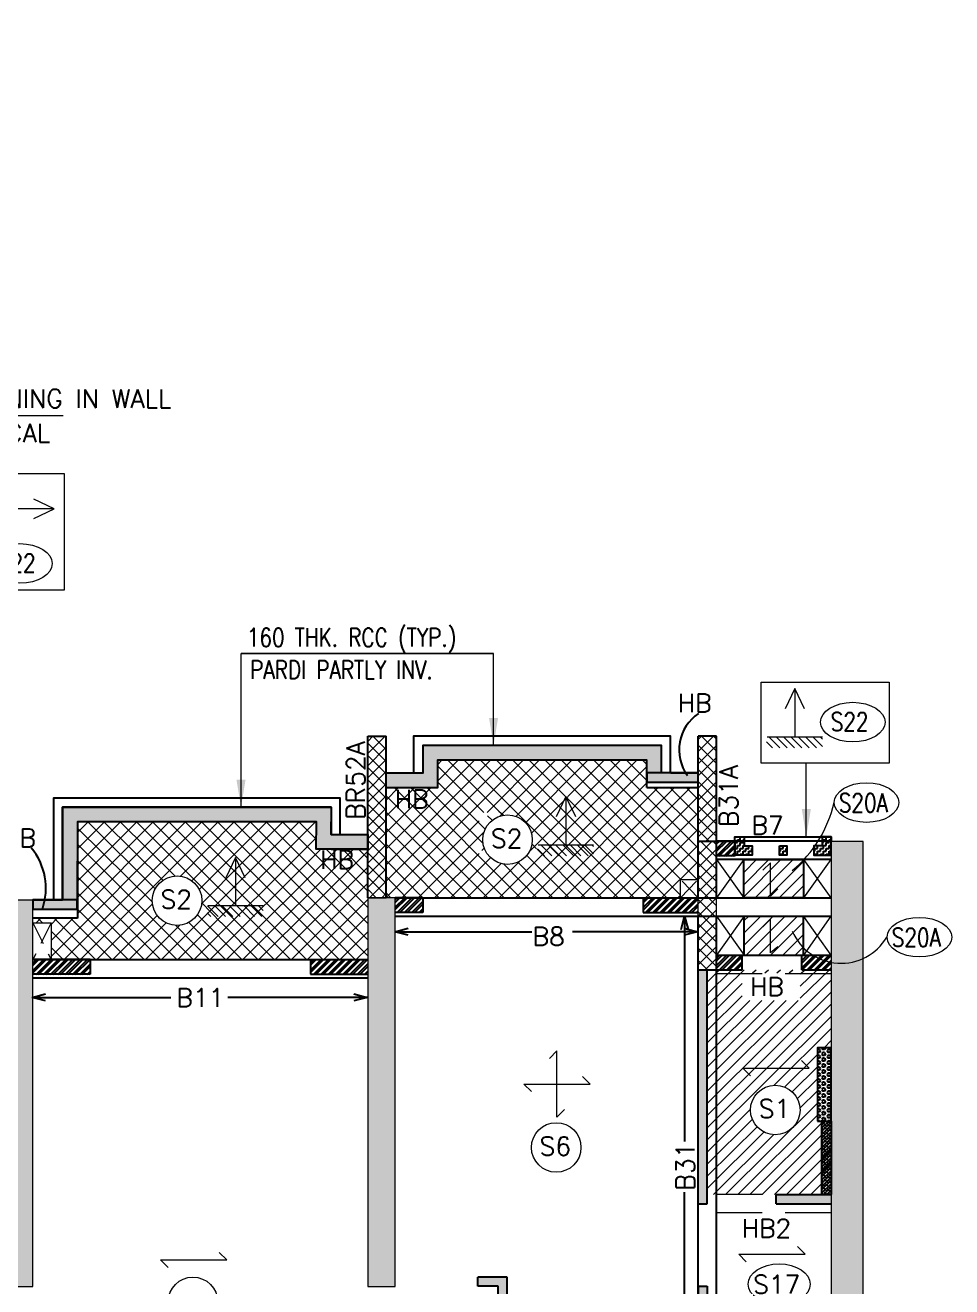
# Model space of a CAD drawing. Header units: millimetres. Extents: x 1181448 to 1317632, y -5734806 to -5633961.
# Drawn here: x 1218579 to 1228676, y -5648906 to -5635159 of the extents above; entities that cross this region are included whole.
import ezdxf

# ---------------------------------------------------------------- set-up
doc = ezdxf.new("R2010")
doc.units = ezdxf.units.MM
doc.header["$LTSCALE"] = 1000
doc.header["$MEASUREMENT"] = 0
for name, pattern in [('1', [0]), ('AUDIT_D_120904163729-0', [0]), ('HIDDEN', [0.375, 0.25, -0.125]), ('T 10_TYPICAL ELEVATION$0$AUDIT_D_120904163729-0', [0])]:
    doc.linetypes.add(name, pattern=pattern)
doc.layers.get('0').update_dxf_attribs({"linetype": 'AUDIT_D_120904163729-0'})
for name, color, linetype in [('100 MM THK. NON-STRUCTURAL WALL', 134, 'Continuous'), ('100 MM THK. NON-STRUCTURAL WALL FOR LEDGE WALL BELOW WASHBASIN COUNTER', 47, 'Continuous'), ('150 MM THK. BLOCK WORK.', 223, 'Continuous'), ('A_dim', 1, 'Continuous'), ('S-BEAM', 20, 'Continuous'), ('S-BEAM NO', 7, 'Continuous'), ('SCPL-BEAMS NO.', 7, 'Continuous'), ('T 10_TYPICAL ELEVATION$0$A-WALL-FEATURES', 6, 'T 10_TYPICAL ELEVATION$0$AUDIT_D_120904163729-0')]:
    doc.layers.add(name, color=color, linetype=linetype)
for name, color, linetype, lineweight in [('160 THK. STRUCT WALL', 7, 'Continuous', 15), ('200 THK. NON-STRUCT WALL -1', 6, 'Continuous', 15), ('S-C-SHADE', 40, 'Continuous', 9), ('S-CUTOUT', 8, 'Continuous', 15), ('S-HATCH', 8, 'Continuous', 9), ('SCPL BEAM', 20, 'Continuous', 13), ('SCPL_DIM', 9, 'Continuous', 5), ('SCPL_SLAB MARK', 72, 'Continuous', 20)]:
    doc.layers.add(name, color=color, linetype=linetype, lineweight=lineweight)
for name, color, linetype, true_color in [('160MM THK.NON-STRUCTURAL WALLS', 7, 'Continuous', 0xea7b62), ('WALL - 0.16 thk STRUCTURAL', 7, '1', 0x24ffc8), ('WALL - 0.20 thk STRUCTURAL', 7, 'Continuous', 0xa60727)]:
    doc.layers.add(name, color=color, linetype=linetype, true_color=true_color)
doc.styles.add('ROMANS', font='romans.shx', dxfattribs={"width": 0.85})
doc.styles.add('SCPL', font='romans.shx')
doc.dimstyles.new('SCPL', dxfattribs={"dimscale": 0, "dimtxt": 300, "dimasz": 300, "dimexe": 100, "dimexo": 200, "dimgap": 150, "dimtad": 0, "dimdec": 0, "dimzin": 1, "dimdsep": 46, "dimtxsty": 'SCPL', "dimcen": 150, "dimclrd": 1, "dimclre": 2, "dimclrt": 5, "dimadec": 3, "dimazin": 0, "dimtfac": 1, "dimtdec": 0, "dimtofl": 0, "dimtmove": 2, "dimatfit": 3, "dimfxl": 0, "dimtolj": 1, "dimtzin": 0, "dimlwd": 15, "dimlwe": 13, "dimarcsym": 0})
doc.dimstyles.new('SCPL-DIM-150', dxfattribs={"dimscale": 100, "dimtxt": 2.25, "dimasz": 1.45, "dimexe": 1, "dimexo": 1, "dimgap": 1, "dimtad": 1, "dimdec": 0, "dimzin": 0, "dimdsep": 46, "dimtxsty": 'ROMANS', "dimblk": 'OPEN30', "dimcen": 0.09, "dimclrd": 256, "dimclre": 256, "dimclrt": 7, "dimadec": 0, "dimazin": 0, "dimtfac": 1, "dimtdec": 0, "dimtofl": 0, "dimtmove": 0, "dimatfit": 3, "dimldrblk": 'OPEN30', "dimfxl": 1, "dimtolj": 1, "dimtzin": 0, "dimarcsym": 0})
pattern_1 = [(45, (-1211317.99, 5714470.17), (-39.77475644, 39.77475644), []), (45, (-1211291.473, 5714470.17), (-39.77475644, 39.77475644), [])]
pattern_2 = [(45, (206682313.31, 159334334.52), (-66.291260736, 66.291260736), [])]
pattern_3 = [(45, (206682313.49, 159334335.38), (-88.38834765, 88.38834765), []), (135, (206682313.49, 159334335.38), (-88.38834765, -88.38834765), [])]

# ---------------------------------------------------------------- blocks, each defined once
blk = doc.blocks.new('A$C5F94338C')
at = {"layer": 'WALL - 0.16 thk STRUCTURAL', "true_color": 0x1f57ff}
h = blk.add_hatch(color=160, dxfattribs=at)
h.dxf.hatch_style = 1
h.paths.add_polyline_path([(33830, 17069), (33580, 17069), (33580, 12859), (33830, 12859)])
at = {"layer": 'WALL - 0.16 thk STRUCTURAL'}
h = blk.add_hatch(color=256, dxfattribs=at)
h.dxf.hatch_style = 1
h.paths.add_polyline_path([(37780, 17095), (37480, 17095), (37480, 12860), (37780, 12860)])
at = {"layer": 'WALL - 0.20 thk STRUCTURAL'}
h = blk.add_hatch(color=256, dxfattribs=at)
h.dxf.hatch_style = 1
h.paths.add_polyline_path([(42880, 17710), (42530, 17710), (42530, 8210), (42880, 8210)])
at = {"layer": '160 THK. STRUCT WALL'}
for points in [[(42880, 17710), (42530, 17710), (42530, 8210), (42880, 8210)], [(33830, 17069), (33580, 17069), (33580, 12859), (33830, 12859)], [(37780, 17095), (37480, 17095), (37480, 12860), (37780, 12860)]]:
    blk.add_lwpolyline(points, close=True, dxfattribs=at)
blk = doc.blocks.new('A$C42226032')
at = {"layer": 'SCPL_SLAB MARK'}
h = blk.add_hatch(dxfattribs=at)
h.set_pattern_fill('ANSI31', color=256, scale=0.2, angle=90)
h.set_pattern_definition([(135, (-48.789575, -510.390865), (-0.0176776695, -0.0176776695), [])])
h.paths.add_polyline_path([(-0.1372, -0.2348), (-0.1372, -0.2863), (0.1337, -0.2863), (0.1337, -0.2348)])
for p, q in [((0, 0), (0, -0.2348)), ((0, 0), (-0.0473, -0.0981)), ((0.0473, -0.0981), (0, 0)), ((0.1337, -0.2348), (-0.1337, -0.2348))]:
    blk.add_line(p, q, dxfattribs=at)
blk = doc.blocks.new('HS')
at = {"linetype": 'Continuous'}
for p, q in [((-9.28, 0), (9.28, 0)), ((-9.28, 0), (-7.16, -2.12)), ((9.28, 0), (7.16, 2.12))]:
    blk.add_line(p, q, dxfattribs=at)
blk = doc.blocks.new('One WAy')
at = {"xscale": -38.94666666665216, "yscale": 38.94666666665216, "zscale": 38.94666666665216, "rotation": 270}
blk.add_blockref('HS', (0, 0), dxfattribs=at)
blk = doc.blocks.new('_Open30')
at = {"color": 0, "linetype": 'ByBlock', "lineweight": -2}
for p, q in [((-1, 0.268), (0, 0)), ((0, 0), (-1, -0.268)), ((0, 0), (-1, 0))]:
    blk.add_line(p, q, dxfattribs=at)
blk = doc.blocks.new('A$C9d47b38f')
at = {"layer": '100 MM THK. NON-STRUCTURAL WALL', "linetype": 'ByBlock'}
h = blk.add_hatch(dxfattribs=at)
h.set_pattern_fill('ZIGZAG', color=5, scale=250)
h.set_pattern_definition([(9e-15, (-1211317.337, 5713184.575), (31.25, 31.25), [31.25, -31.25]), (90, (-1211286.087, 5713184.575), (-31.25, 31.25), [31.25, -31.25])])
h.paths.add_polyline_path([(16044.5, -1564.9), (14694.5, -1564.9), (14694.5, -965), (14594.5, -965), (14594.5, -1564.9), (12514.5, -1564.9), (12514.5, -865), (12194.8, -865), (12194.8, -965), (12414.5, -965), (12414.5, -2264.9), (12194.8, -2264.9), (12194.8, -2364.9), (12514.5, -2364.9), (12514.5, -1664.9), (14594.5, -1664.9), (14594.5, -2479.9), (14694.5, -2479.9), (14694.5, -1664.9), (16044.5, -1664.9)])
h.paths.add_polyline_path([(16044.5, -64.9), (15444.5, -64.9), (15444.5, 35.1), (16044.5, 35.1)])
h.paths.add_polyline_path([(14694.5, 2485.1), (14594.5, 2485.1), (14594.5, -64.9), (14694.5, -64.9)])
h.paths.add_polyline_path([(14694.5, -4214.9), (14594.5, -4214.9), (14594.5, -3229.9), (14694.5, -3229.9)])
h.paths.add_polyline_path([(6325.1, -2190.5), (7145, -2190.5), (7145, -2290.5), (6325.1, -2290.5)])
h.paths.add_polyline_path([(5445.1, -2190.5), (4545, -2190.5), (4545, -2290.5), (5445.1, -2290.5)])
h.paths.add_polyline_path([(7094.7, -965.3), (4694.9, -965.3), (4694.9, -865.3), (7094.7, -865.3)])
h.paths.add_polyline_path([(3794.9, 1384.4), (3694.9, 1384.4), (3694.9, -965.3), (3794.9, -965.3)])
h.paths.add_polyline_path([(2944.9, -965.3), (2268.6, -965.3), (2268.6, -865.3), (2944.9, -865.3)])
h.paths.add_polyline_path([(4355.3, -7024), (5145, -7025.1), (5144.9, -6925.1), (5145, -6925.1), (5045, -6925.1), (4355.3, -6924)])
h.paths.add_polyline_path([(7830, 3244.7), (7345, 3245), (7345, 3144.5), (7829.9, 3144.5)])
h.paths.add_polyline_path([(14594.6, 4629.9), (14034.9, 4629.8), (14034.9, 4529.9), (14594.6, 4529.9)])
h.paths.add_polyline_path([(7045, -2539.4), (7145, -2539.4), (7145, -2289.4), (7045, -2289.4)])
h = blk.add_hatch(dxfattribs=at)
h.set_pattern_fill('ZIGZAG', color=5, scale=250)
h.set_pattern_definition([(0, (-1211317.337, 5757996.17), (31.25, 31.25), [31.25, -31.25]), (90, (-1211286.087, 5757996.17), (-31.25, 31.25), [31.25, -31.25])])
h.paths.add_polyline_path([(15479.9, 3835.9), (15560.1, 3835.9), (15560.1, 3735.9), (15479.9, 3735.9)])
edge = h.paths.add_edge_path()
edge.add_line((16044.8, 3885.9), (16044.8, 3935.9))
edge.add_line((16044.8, 3935.9), (15944.8, 3935.9))
edge.add_line((15944.8, 3935.9), (15944.8, 3885.9))
edge.add_line((15944.8, 3885.9), (15944.8, 3835.9))
edge.add_line((15944.8, 3835.9), (15855, 3835.9))
edge.add_line((15855, 3835.9), (15855, 3735.9))
edge.add_line((15855, 3735.9), (16044.8, 3735.9))
edge.add_line((16044.8, 3735.9), (16044.8, 3885.9))
edge.add_line((14995, 3885.9), (14995, 3935.9))
edge.add_line((14995, 3935.9), (15095, 3935.9))
edge.add_line((15095, 3935.9), (15095, 3885.9))
edge.add_line((15095, 3885.9), (15095, 3835.9))
edge.add_line((15095, 3835.9), (15185, 3835.9))
edge.add_line((15185, 3835.9), (15185, 3735.9))
edge.add_line((15185, 3735.9), (14995, 3735.9))
edge.add_line((14995, 3735.9), (14995, 3885.9))
at = {"layer": '100 MM THK. NON-STRUCTURAL WALL FOR LEDGE WALL BELOW WASHBASIN COUNTER'}
h = blk.add_hatch(dxfattribs=at)
h.set_pattern_fill('ANSI38', color=5, scale=200)
h.set_pattern_definition([(45, (-27235.268, -16184.57), (-17.67767, 17.67767), []), (135, (-27235.268, -16184.57), (-53.033009, 17.67767), [62.5, -37.5])])
h.paths.add_polyline_path([(15944.5, 36.1), (16044.5, 36.1), (16044.5, 836.1), (15944.5, 836.1)])
at = {"layer": '150 MM THK. BLOCK WORK.'}
h = blk.add_hatch(dxfattribs=at)
h.set_pattern_fill('HEX', color=5, scale=150, angle=180)
h.set_pattern_definition([(180, (-1211317.337, 5713184.575), (-4e-15, -32.47595264), [18.75, -37.5]), (300, (-1211317.337, 5713184.575), (28.125, 16.23797632), [18.75, -37.5]), (240, (-1211336.087, 5713184.575), (28.125, -16.23797632), [18.75, -37.5])])
h.paths.add_polyline_path([(15894.5, 836.1), (16044.5, 836.1), (16044.5, 1636.1), (15894.5, 1636.1)])
at = {"layer": '160MM THK.NON-STRUCTURAL WALLS', "linetype": 'ByBlock'}
h = blk.add_hatch(dxfattribs=at)
h.set_pattern_fill('ANSI32', color=5, scale=150)
h.set_pattern_definition(pattern_1)
h.paths.add_polyline_path([(14994.5, 3724.7), (14794.5, 3724.7), (14794.5, 3884.7), (14994.5, 3884.7)])
h = blk.add_hatch(dxfattribs=at)
h.set_pattern_fill('ANSI32', color=5, scale=150)
h.set_pattern_definition(pattern_1)
h.paths.add_polyline_path([(11594.5, 3109.6), (11294.5, 3109.8), (11294.5, 3269.9), (11594.5, 3269.7)])
h = blk.add_hatch(dxfattribs=at)
h.set_pattern_fill('ANSI32', color=5, scale=150)
h.set_pattern_definition(pattern_1)
h.paths.add_polyline_path([(14594.5, 3109.7), (13994.5, 3109.7), (13994.5, 3269.7), (14594.5, 3269.7)])
h = blk.add_hatch(dxfattribs=at)
h.set_pattern_fill('ANSI32', color=5, scale=150)
h.set_pattern_definition(pattern_1)
h.paths.add_polyline_path([(15074.5, 2484.9), (14794.4, 2484.9), (14794.4, 2644.9), (15074.5, 2644.9)])
h = blk.add_hatch(dxfattribs=at)
h.set_pattern_fill('ANSI32', color=5, scale=150)
h.set_pattern_definition(pattern_1)
h.paths.add_polyline_path([(16044.5, 2484.9), (15724.5, 2484.9), (15724.5, 2644.9), (16044.5, 2644.9)])
h = blk.add_hatch(dxfattribs=at)
h.set_pattern_fill('ANSI32', color=5, scale=150)
h.set_pattern_definition(pattern_1)
h.paths.add_polyline_path([(7969.8, 2594.8), (7344.7, 2594.6), (7344.7, 2434.7), (7969.8, 2434.8)])
h = blk.add_hatch(dxfattribs=at)
h.set_pattern_fill('ANSI32', color=5, scale=150)
h.set_pattern_definition(pattern_1)
h.paths.add_polyline_path([(10994.5, 2594.8), (10369.8, 2594.8), (10369.8, 2434.8), (10994.5, 2434.8)])
at = {"layer": '200 THK. NON-STRUCT WALL -1', "linetype": 'ByBlock'}
h = blk.add_hatch(dxfattribs=at)
h.set_pattern_fill('ANSI37', color=5, scale=750)
h.set_pattern_definition([(45, (-1211317.44, 5713184.36), (-66.2912607, 66.2912607), []), (135, (-1211317.44, 5713184.36), (-66.2912607, -66.2912607), [])])
h.paths.add_polyline_path([(-24685.1, 3885.9), (-24885.1, 3885.9), (-24885.1, 5030.4), (-24685.1, 5030.4)])
h.paths.add_polyline_path([(-21285.1, 5030.6), (-21084.7, 5030.6), (-21084.7, 3270.9), (-21285.1, 3270.9)])
h.paths.add_polyline_path([(-8525.1, 12778.8), (-8725.1, 12778.8), (-8725.1, 12094.3), (-8525.1, 12094.3)])
h.paths.add_polyline_path([(-1365.2, 12778.8), (-1565.2, 12778.8), (-1565.2, 12092.5), (-1365.2, 12092.5)])
h.paths.add_polyline_path([(11194.7, 5030.6), (10994.4, 5030.6), (10994.4, 3270.9), (11194.7, 3270.9)])
h.paths.add_polyline_path([(14594.8, 3885.9), (14794.8, 3885.9), (14794.7, 5030.4), (14594.7, 5030.4)])
h.paths.add_polyline_path([(-1465.1, -16184.6), (-1265.1, -16184.6), (-1265.1, -15499.7), (-1465.1, -15499.7)])
h.paths.add_polyline_path([(-8625.3, -16184.6), (-8825.3, -16184.6), (-8825.3, -15499.7), (-8625.3, -15499.7)])
h = blk.add_hatch(dxfattribs=at)
h.set_pattern_fill('ANSI37', color=5, scale=750)
h.set_pattern_definition([(45, (-27235.27, -16184.57), (-66.29126, 66.29126), []), (135, (-27235.27, -16184.57), (-66.29126, -66.29126), [])])
h.paths.add_polyline_path([(14794.5, 3885.9), (14594.6, 3885.9), (14594.5, 2486.1), (14794.4, 2486.1)])
at = {"layer": 'S-C-SHADE'}
h = blk.add_hatch(color=5, dxfattribs=at)
h.dxf.hatch_style = 1
h.paths.add_polyline_path([(11594.9, 4931.1), (14195, 4931.1), (14195, 4630.8), (14195, 4630.8), (14218.7, 4630.8), (14195, 4630.9), (14035, 4630.9), (14035, 4771.1), (11755, 4771.1), (11754.7, 4469.1), (11194.6, 4469.1), (11194.5, 4629.1), (11594.9, 4629.1)])
h = blk.add_hatch(color=5, dxfattribs=at)
h.dxf.hatch_style = 1
h.paths.add_polyline_path([(7670, 4256.2), (10594.3, 4256.3), (10594.2, 3958.1), (10994.1, 3958.1), (10994.1, 3798.1), (10434.3, 3798.5), (10434.4, 4096.7), (7830, 4096.2), (7829.9, 3246.1), (7669.9, 3246.1)])
at = {"layer": 'S-HATCH'}
h = blk.add_hatch(dxfattribs=at)
h.set_pattern_fill('ANSI37', color=5, scale=1000)
h.set_pattern_definition(pattern_3)
h.paths.add_polyline_path([(12206.9, 4082.4), (12211.8, 4089), (12218.8, 4097.8), (12226.3, 4106.3), (12234.2, 4114.7), (12242.5, 4122.8), (12251.3, 4130.7), (12260.4, 4138.4), (12269.8, 4145.7), (12279.7, 4152.8), (12289.9, 4159.7), (12300.4, 4166.2), (12311.2, 4172.4), (12322.4, 4178.4), (12333.8, 4184), (12345.5, 4189.3), (12357.5, 4194.2), (12369.7, 4198.8), (12370.8, 4199.2), (12206.9, 4199.2)], flags=16)
h.paths.add_polyline_path([(12734.1, 3725.7), (12732.8, 3725.1), (12839.7, 3725.1), (12839.7, 3808.8), (12837.7, 3806.3), (12830.2, 3797.7), (12822.3, 3789.4), (12814, 3781.3), (12805.3, 3773.4), (12796.1, 3765.7), (12786.7, 3758.4), (12776.8, 3751.3), (12766.6, 3744.4), (12756.1, 3737.9), (12745.3, 3731.7)], flags=16)
h.paths.add_polyline_path([(12323.7, 3725.1), (12322.4, 3725.7), (12311.2, 3731.7), (12300.4, 3737.9), (12289.9, 3744.4), (12279.7, 3751.3), (12269.8, 3758.4), (12260.4, 3765.7), (12251.3, 3773.4), (12242.5, 3781.3), (12234.2, 3789.4), (12226.3, 3797.7), (12218.8, 3806.3), (12211.8, 3815.1), (12206.9, 3821.7), (12206.9, 3725.1)], flags=16)
h.paths.add_polyline_path([(12326.3, 3723.8), (12324.6, 3724.7), (12325.2, 3724.3)], flags=0)
h.paths.add_polyline_path([(12730.2, 4180.3), (12731.9, 4179.4), (12731.3, 4179.8)], flags=16)
h.paths.add_polyline_path([(12700.1, 4193.8), (12701.2, 4193.3), (12700.5, 4193.6)], flags=16)
h.paths.add_polyline_path([(12759.2, 4164.3), (12761.1, 4163.1), (12760.1, 4163.8)], flags=16)
h.paths.add_polyline_path([(12666.9, 4205.4), (12669.3, 4204.7), (12668.1, 4205.1)], flags=16)
h.paths.add_polyline_path([(12809.8, 4126.6), (12811.4, 4125.1), (12810.7, 4125.8)], flags=16)
h.paths.add_polyline_path([(12633.6, 4214.3), (12634.8, 4214.1), (12634.3, 4214.2)], flags=16)
h.paths.add_polyline_path([(12831.6, 4104.7), (12832.7, 4103.4), (12832.1, 4104.2)], flags=16)
h.paths.add_polyline_path([(12598.7, 4220.8), (12600.7, 4220.5), (12599.5, 4220.7)], flags=16)
h.paths.add_polyline_path([(12850.1, 4081.7), (12850.7, 4080.9), (12850.5, 4081.2)], flags=16)
h.paths.add_polyline_path([(12562.7, 4224.7), (12565.2, 4224.5), (12564.1, 4224.6)], flags=16)
h.paths.add_polyline_path([(12865.3, 4057.8), (12866.3, 4055.9), (12865.9, 4056.9)], flags=16)
h.paths.add_polyline_path([(12491.3, 4224.5), (12493.8, 4224.7), (12492.4, 4224.6)], flags=16)
h.paths.add_polyline_path([(12877.8, 4031.9), (12878.2, 4031), (12878, 4031.6)], flags=16)
h.paths.add_polyline_path([(12455.8, 4220.5), (12457.8, 4220.8), (12457, 4220.7)], flags=16)
h.paths.add_polyline_path([(12886.4, 4006.4), (12886.8, 4004.9), (12886.7, 4005.5)], flags=16)
h.paths.add_polyline_path([(12421.8, 4214.1), (12422.9, 4214.3), (12422.2, 4214.2)], flags=16)
h.paths.add_polyline_path([(12891.8, 3979.7), (12892, 3977.9), (12891.9, 3978.9)], flags=16)
h.paths.add_polyline_path([(12387.2, 4204.7), (12389.6, 4205.4), (12388.4, 4205.1)], flags=16)
h.paths.add_polyline_path([(12892, 3926.2), (12891.8, 3924.4), (12891.9, 3925.2)], flags=16)
h.paths.add_polyline_path([(12355.3, 4193.3), (12356.4, 4193.8), (12356, 4193.6)], flags=0)
h.paths.add_polyline_path([(12886.8, 3899.2), (12886.4, 3897.7), (12886.7, 3898.6)], flags=16)
h.paths.add_polyline_path([(12324.6, 4179.4), (12326.3, 4180.3), (12325.2, 4179.8)], flags=0)
h.paths.add_polyline_path([(12878.2, 3873.1), (12877.8, 3872.2), (12878, 3872.5)], flags=16)
h.paths.add_polyline_path([(12866.3, 3848.1), (12865.3, 3846.3), (12865.9, 3847.2)], flags=16)
h.paths.add_polyline_path([(12245.1, 4125.1), (12246.7, 4126.6), (12245.8, 4125.8)], flags=0)
h.paths.add_polyline_path([(12850.7, 3823.2), (12850.1, 3822.4), (12850.5, 3822.9)], flags=16)
h.paths.add_polyline_path([(12223.8, 4103.4), (12224.9, 4104.7), (12224.4, 4104.2)], flags=0)
h.paths.add_polyline_path([(12832.7, 3800.6), (12831.6, 3799.4), (12832.1, 3799.9)], flags=0)
h.paths.add_polyline_path([(12205.8, 4080.9), (12206.4, 4081.7), (12206, 4081.2)], flags=16)
h.paths.add_polyline_path([(12811.4, 3778.9), (12809.8, 3777.5), (12810.7, 3778.3)], flags=0)
h.paths.add_polyline_path([(12190.2, 4055.9), (12191.2, 4057.8), (12190.6, 4056.9)], flags=16)
h.paths.add_polyline_path([(12761.1, 3741), (12759.2, 3739.8), (12760.1, 3740.3)], flags=16)
h.paths.add_polyline_path([(12178.4, 4031), (12178.7, 4031.9), (12178.5, 4031.6)], flags=16)
h.paths.add_polyline_path([(12731.9, 3724.7), (12730.2, 3723.8), (12731.3, 3724.3)], flags=16)
h.paths.add_polyline_path([(12169.7, 4004.9), (12170.1, 4006.4), (12169.8, 4005.5)], flags=16)
h.paths.add_polyline_path([(12701.2, 3710.8), (12700.1, 3710.3), (12700.5, 3710.5)], flags=0)
h.paths.add_polyline_path([(12164.5, 3977.9), (12164.7, 3979.7), (12164.6, 3978.9)], flags=16)
h.paths.add_polyline_path([(12669.3, 3699.4), (12666.9, 3698.7), (12668.1, 3699)], flags=0)
h.paths.add_polyline_path([(12164.7, 3924.4), (12164.5, 3926.2), (12164.6, 3925.2)], flags=16)
h.paths.add_polyline_path([(12634.8, 3690), (12633.6, 3689.8), (12634.3, 3689.9)], flags=0)
h.paths.add_polyline_path([(12170.1, 3897.7), (12169.7, 3899.2), (12169.8, 3898.6)], flags=16)
h.paths.add_polyline_path([(12600.7, 3683.6), (12598.7, 3683.3), (12599.5, 3683.4)], flags=0)
h.paths.add_polyline_path([(12178.7, 3872.2), (12178.4, 3873.1), (12178.5, 3872.5)], flags=16)
h.paths.add_polyline_path([(12565.2, 3679.6), (12562.7, 3679.4), (12564.1, 3679.4)], flags=0)
h.paths.add_polyline_path([(12191.2, 3846.3), (12190.2, 3848.1), (12190.6, 3847.2)], flags=16)
h.paths.add_polyline_path([(12493.8, 3679.4), (12491.3, 3679.6), (12492.4, 3679.4)], flags=0)
h.paths.add_polyline_path([(12206.4, 3822.4), (12205.8, 3823.2), (12206, 3822.9)], flags=16)
h.paths.add_polyline_path([(12457.8, 3683.3), (12455.8, 3683.6), (12457, 3683.4)], flags=0)
h.paths.add_polyline_path([(12224.9, 3799.4), (12223.8, 3800.6), (12224.4, 3799.9)], flags=0)
h.paths.add_polyline_path([(12422.9, 3689.8), (12421.8, 3690), (12422.2, 3689.9)], flags=0)
h.paths.add_polyline_path([(12246.7, 3777.5), (12245.1, 3778.9), (12245.8, 3778.3)], flags=0)
h.paths.add_polyline_path([(12389.6, 3698.7), (12387.2, 3699.4), (12388.4, 3699)], flags=0)
h.paths.add_polyline_path([(12297.3, 3739.8), (12295.4, 3741), (12296.4, 3740.3)], flags=16)
h.paths.add_polyline_path([(12356.4, 3710.3), (12355.3, 3710.8), (12356, 3710.5)], flags=0)
edge = h.paths.add_edge_path(flags=16)
edge.add_arc((12517.7, 3902.6), 269.9, 0, 360)
h.paths.add_polyline_path([(14594.6, 4472.1), (14594.6, 4470.8), (14035, 4470.8), (14035, 4472.1), (14034.9, 4472.1), (14034.8, 4771.7), (11754.6, 4771.8), (11755, 4470.4), (11194.7, 4470.4), (11194.3, 3271.1), (11294.5, 3271.1), (14402.5, 3269.5), (14402.5, 3472.4), (14594.7, 3473.9), (14594.7, 4472.1)])
h = blk.add_hatch(dxfattribs=at)
h.set_pattern_fill('ANSI37', color=5, scale=1000)
h.set_pattern_definition(pattern_3)
h.paths.add_polyline_path([(9632.7, 2955.8), (9636.2, 2956.1), (9634.7, 2955.9)], flags=16)
h.paths.add_polyline_path([(9563.9, 3501.1), (9561.6, 3500.9), (9563.1, 3501.1)], flags=16)
h.paths.add_polyline_path([(9529.1, 3497.3), (9525.7, 3496.8), (9527.6, 3497.2)], flags=16)
h.paths.add_polyline_path([(9636.3, 3500.9), (9633.9, 3501.1), (9634.7, 3501.1)], flags=16)
h.paths.add_polyline_path([(9494.7, 3491), (9491.1, 3490.1), (9492.8, 3490.6)], flags=16)
h.paths.add_polyline_path([(9672.2, 3496.8), (9668.7, 3497.3), (9670.2, 3497.2)], flags=16)
h.paths.add_polyline_path([(9706.8, 3490.1), (9703.1, 3491), (9705, 3490.6)], flags=16)
h.paths.add_polyline_path([(9427.9, 3470.5), (9426.1, 3469.8), (9426.6, 3470.1)], flags=16)
h.paths.add_polyline_path([(9740, 3481.1), (9736.9, 3482.1), (9738.8, 3481.6)], flags=16)
h.paths.add_polyline_path([(9771.8, 3469.8), (9769.9, 3470.5), (9771.2, 3470.1)], flags=16)
h.paths.add_polyline_path([(9367.9, 3440.7), (9365.8, 3439.4), (9367.1, 3440.2)], flags=16)
h.paths.add_polyline_path([(9802.3, 3456.1), (9801.8, 3456.3), (9801.9, 3456.3)], flags=16)
h.paths.add_polyline_path([(9832, 3439.4), (9830, 3440.7), (9830.8, 3440.2)], flags=16)
h.paths.add_polyline_path([(9858.7, 3421.1), (9856.1, 3423), (9857.3, 3422.2)], flags=16)
h.paths.add_polyline_path([(9296.2, 3381.8), (9294.4, 3379.9), (9295.1, 3380.7)], flags=16)
h.paths.add_polyline_path([(9882.5, 3401.2), (9880.1, 3403.4), (9881.4, 3402.3)], flags=16)
h.paths.add_polyline_path([(9277.2, 3358.4), (9276.4, 3357.3), (9276.6, 3357.6)], flags=16)
h.paths.add_polyline_path([(9903.4, 3379.9), (9901.6, 3381.8), (9902.8, 3380.7)], flags=16)
h.paths.add_polyline_path([(9261.4, 3333.5), (9261, 3332.8), (9261.3, 3333.3)], flags=16)
h.paths.add_polyline_path([(9921.4, 3357.3), (9920.6, 3358.4), (9921.2, 3357.6)], flags=16)
h.paths.add_polyline_path([(9249.6, 3308.8), (9248.8, 3306.7), (9249.2, 3308)], flags=16)
h.paths.add_polyline_path([(9240.9, 3283.2), (9240.2, 3280.4), (9240.5, 3281.9)], flags=16)
h.paths.add_polyline_path([(9949.1, 3306.7), (9948.3, 3308.8), (9948.6, 3308)], flags=16)
h.paths.add_polyline_path([(9235.5, 3256.8), (9235.1, 3254.1), (9235.2, 3255.3)], flags=16)
h.paths.add_polyline_path([(9957.6, 3280.4), (9956.9, 3283.2), (9957.3, 3281.9)], flags=16)
h.paths.add_polyline_path([(9233.6, 3229.9), (9233.5, 3227.6), (9233.5, 3228.5)], flags=16)
h.paths.add_polyline_path([(9962.7, 3254.1), (9962.3, 3256.8), (9962.6, 3255.3)], flags=16)
h.paths.add_polyline_path([(9235.2, 3202.3), (9235.3, 3201.4), (9235.2, 3201.7)], flags=16)
h.paths.add_polyline_path([(9240.4, 3175.4), (9240.7, 3174.3), (9240.5, 3175.1)], flags=16)
h.paths.add_polyline_path([(9962.5, 3201.4), (9962.6, 3202.3), (9962.6, 3201.7)], flags=16)
h.paths.add_polyline_path([(9248.9, 3149.9), (9249.8, 3147.6), (9249.2, 3149)], flags=16)
h.paths.add_polyline_path([(9957.1, 3174.3), (9957.4, 3175.4), (9957.3, 3175.1)], flags=16)
h.paths.add_polyline_path([(9260.7, 3124.9), (9262.1, 3122.3), (9261.3, 3123.7)], flags=16)
h.paths.add_polyline_path([(9948, 3147.6), (9948.9, 3149.9), (9948.6, 3149)], flags=16)
h.paths.add_polyline_path([(9275.8, 3100.7), (9277.5, 3098.3), (9276.6, 3099.4)], flags=16)
h.paths.add_polyline_path([(9935.7, 3122.3), (9937.1, 3124.9), (9936.5, 3123.7)], flags=16)
h.paths.add_polyline_path([(9920.4, 3098.3), (9922.1, 3100.7), (9921.2, 3099.4)], flags=16)
h.paths.add_polyline_path([(9316.1, 3055.1), (9316.6, 3054.6), (9316.4, 3054.7)], flags=16)
h.paths.add_polyline_path([(9902.2, 3075.7), (9903.7, 3077.4), (9902.8, 3076.3)], flags=16)
h.paths.add_polyline_path([(9340.1, 3035.2), (9341.5, 3034.2), (9340.5, 3034.8)], flags=16)
h.paths.add_polyline_path([(9881.2, 3054.6), (9881.8, 3055.1), (9881.4, 3054.7)], flags=16)
h.paths.add_polyline_path([(9366.1, 3017.4), (9368.7, 3015.9), (9367.1, 3016.8)], flags=16)
h.paths.add_polyline_path([(9856.4, 3034.2), (9857.7, 3035.2), (9857.3, 3034.8)], flags=16)
h.paths.add_polyline_path([(9394.4, 3001.6), (9397.6, 3000), (9395.9, 3000.7)], flags=16)
h.paths.add_polyline_path([(9829.2, 3015.9), (9831.7, 3017.4), (9830.8, 3016.8)], flags=16)
h.paths.add_polyline_path([(9424.9, 2987.7), (9428, 2986.4), (9426.6, 2986.9)], flags=16)
h.paths.add_polyline_path([(9800.3, 3000), (9803.4, 3001.6), (9801.9, 3000.7)], flags=16)
h.paths.add_polyline_path([(9457.6, 2976), (9459.9, 2975.2), (9459.1, 2975.4)], flags=16)
h.paths.add_polyline_path([(9769.8, 2986.4), (9772.9, 2987.7), (9771.2, 2986.9)], flags=16)
h.paths.add_polyline_path([(9492.6, 2966.4), (9492.9, 2966.4), (9492.8, 2966.4)], flags=16)
h.paths.add_polyline_path([(9737.9, 2975.2), (9740.2, 2976), (9738.8, 2975.4)], flags=16)
h.paths.add_polyline_path([(9526.9, 2960), (9529.1, 2959.7), (9527.6, 2959.8)], flags=16)
h.paths.add_polyline_path([(9704.9, 2966.4), (9705.2, 2966.4), (9705, 2966.4)], flags=16)
h.paths.add_polyline_path([(9561.7, 2956.1), (9565.1, 2955.8), (9563.1, 2955.9)], flags=16)
h.paths.add_polyline_path([(9668.8, 2959.7), (9670.9, 2960), (9670.2, 2959.8)], flags=16)
h.paths.add_polyline_path([(9597, 2954.7), (9600.8, 2954.7), (9598.9, 2954.6)], flags=16)
edge = h.paths.add_edge_path(flags=16)
edge.add_arc((8917, 3239.2), 269.9, 0, 360)
h.paths.add_polyline_path([(7345, 2821.3), (7345, 2996.1), (7544.7, 2996.1), (7544.7, 2596.1), (7345, 2596.1), (7345, 2595.8), (10994.4, 2595.9), (10994.4, 3271.1), (10993.8, 3271.1), (10993.8, 3797.6), (10434.3, 3798.5), (10434.4, 4096.7), (7829.8, 4095.8), (7829.9, 3046.7), (7345, 3046.7)])
h = blk.add_hatch(dxfattribs=at)
h.set_pattern_fill('ANSI31', color=5, scale=750)
h.set_pattern_definition(pattern_2)
h.paths.add_polyline_path([(15741.4, 3686.1), (15095.2, 3686.1), (15095.2, 3271.1), (15741.4, 3271.1)])
h.paths.add_polyline_path([(15095.2, 3071.1), (15095.2, 2646.1), (15741.4, 2646.1), (15741.4, 3071.1)])
h = blk.add_hatch(dxfattribs=at)
h.set_pattern_fill('ANSI31', color=5, scale=750)
h.set_pattern_definition(pattern_2)
edge = h.paths.add_edge_path(flags=16)
edge.add_arc((15435, 957.4), 269.9, 0, 360)
h.paths.add_polyline_path([(15232.7, 820.8), (15599.3, 820.8), (15599.3, 1120.8), (15232.7, 1120.8)], flags=0)
h.paths.add_polyline_path([(15075.1, 2151.2), (15708.4, 2151.2), (15708.4, 2451.2), (15075.1, 2451.2)], flags=16)
h.paths.add_polyline_path([(15894.5, 1636.1), (16044.2, 1636.1), (16044.2, 2486.1), (14694.5, 2486.1), (14694.8, 36.1), (16044.5, 36.1), (16044.2, 836.1), (15894.5, 836.1)])
at = {"layer": '100 MM THK. NON-STRUCTURAL WALL', "color": 5, "linetype": 'ByBlock'}
for p, q in [((14594.5, -63.9, 0.7), (14594.5, 2486.1, 0.7)), ((14694.5, -63.9, 0.7), (14694.5, 2486.1, 0.7)), ((15444.5, -63.9, 0.7), (15444.5, 36.1, 0.7)), ((15444.5, 36.1, 0.7), (16044.5, 36.1, 0.7)), ((14594.5, -63.9, 0.7), (14694.5, -63.9, 0.7)), ((15444.5, -63.9, 0.7), (16044.5, -63.9, 0.7)), ((12514.5, -863.9, 0.7), (12194.8, -863.9, 0.7)), ((12194.8, -963.9, 0.7), (12194.8, -863.9, 0.7)), ((12514.5, -1563.9, 0.7), (12514.5, -863.9, 0.7)), ((12414.5, -963.9, 0.7), (12194.8, -963.9, 0.7)), ((12414.5, -2263.9, 0.7), (12414.5, -963.9, 0.7)), ((14594.5, -963.9, 0.7), (14694.5, -963.9, 0.7)), ((14594.5, -963.9, 0.7), (14594.5, -1563.9, 0.7)), ((14694.5, -963.9, 0.7), (14694.5, -1563.9, 0.7))]:
    blk.add_line(p, q, dxfattribs=at)
at = {"layer": '100 MM THK. NON-STRUCTURAL WALL', "color": 5, "linetype": 'ByBlock', "elevation": 0.7}
for points in [[(14594.6, 4630.9), (14034.9, 4630.9), (14034.9, 4530.9), (14594.6, 4530.9)], [(7829.9, 3246.1), (7345, 3246.1), (7345, 3146.1), (7829.9, 3146.1)]]:
    blk.add_lwpolyline(points, close=True, dxfattribs=at)
at = {"layer": '100 MM THK. NON-STRUCTURAL WALL', "color": 5, "elevation": 0.3}
for points in [[(14995, 3885.9), (14995, 3885.9), (14995, 3935.9), (15095, 3935.9), (15095, 3885.9), (15095, 3835.9), (15185, 3835.9), (15185, 3735.9), (14995, 3735.9), (14995, 3885.9)], [(16044.8, 3885.9), (16044.8, 3885.9), (16044.8, 3935.9), (15944.8, 3935.9), (15944.8, 3885.9), (15944.8, 3835.9), (15855, 3835.9), (15855, 3735.9), (16044.8, 3735.9), (16044.8, 3885.9)]]:
    blk.add_lwpolyline(points, dxfattribs=at)
blk.add_lwpolyline([(15479.9, 3835.9), (15560.1, 3835.9), (15560.1, 3735.9), (15479.9, 3735.9)], close=True, dxfattribs=at)
at = {"layer": '100 MM THK. NON-STRUCTURAL WALL FOR LEDGE WALL BELOW WASHBASIN COUNTER', "color": 5, "elevation": 0.7}
blk.add_lwpolyline([(15944.5, 836.1), (16044.5, 836.1), (16044.5, 36.1), (15944.5, 36.1)], close=True, dxfattribs=at)
at = {"layer": '150 MM THK. BLOCK WORK.', "color": 5, "elevation": 0.7}
blk.add_lwpolyline([(15894.5, 836.1), (16044.5, 836.1), (16044.5, 1636.1), (15894.5, 1636.1)], close=True, dxfattribs=at)
at = {"layer": '160MM THK.NON-STRUCTURAL WALLS', "color": 5, "linetype": 'ByBlock'}
for p, q in [((14594.5, 3885.9, 0.7), (14794.5, 3885.9, 0.7)), ((11594.5, 3271, 0.7), (11294.5, 3271.1, 0.7)), ((11594.5, 3271, 0.7), (11594.5, 3111, 0.7)), ((13994.5, 3270.4, 0.7), (13994.5, 3110.9, 0.7)), ((11594.5, 3111, 0.7), (11294.5, 3111.1, 0.7)), ((13994.5, 3110.9, 0.7), (14594.5, 3110.9, 0.7)), ((14794.4, 2646.1, 0.7), (15074.5, 2646.1, 0.7)), ((15074.5, 2486.1, 0.7), (15074.5, 2646.1, 0.7)), ((15724.5, 2486.1, 0.7), (15724.5, 2646.1, 0.7)), ((15724.5, 2646.1, 0.7), (16044.7, 2646.1, 0.2)), ((7969.8, 2596.1, 0.7), (7969.8, 2436.1, 0.7)), ((10369.8, 2596.1, 0.7), (10369.8, 2436.1, 0.7)), ((10369.8, 2596.1, 0.7), (10994.5, 2596.1, 0.7)), ((14594.5, 2486.1, 0.7), (15074.5, 2486.1, 0.7)), ((15724.5, 2486.1, 0.7), (16044.5, 2486.1, 0.7)), ((7969.8, 2436.1, 0.7), (7344.7, 2436.1, 0.7)), ((10369.8, 2436.1, 0.7), (10994.5, 2436.1, 0.7))]:
    blk.add_line(p, q, dxfattribs=at)
for points, elevation in [([(14794.5, 3885.9), (14994.5, 3885.9), (14994.5, 3725.9), (14794.5, 3725.9), (14794.5, 3726.1)], 0.1), ([(13994.5, 3270.9), (14594.5, 3270.9)], 0.7), ([(7969.8, 2596.1), (7344.7, 2596.1)], 0.7)]:
    blk.add_lwpolyline(points, dxfattribs=dict(at, elevation=elevation))
at = {"layer": '200 THK. NON-STRUCT WALL -1', "color": 5, "linetype": 'ByBlock'}
for p, q in [((14594.5, 2486.1, 0.7), (14594.5, 3885.9, 0.7)), ((14794.4, 2486.1, 0.8), (14794.5, 3885.9, 0.1))]:
    blk.add_line(p, q, dxfattribs=at)
at = {"layer": '200 THK. NON-STRUCT WALL -1', "color": 5, "linetype": 'ByBlock', "elevation": 0.2}
for points in [[(11194.8, 5030.8), (10994.5, 5030.8), (10994.5, 3271.1), (11194.8, 3271.1)], [(14594.8, 3885.9), (14794.8, 3885.9), (14794.8, 5030.6), (14594.8, 5030.6)]]:
    blk.add_lwpolyline(points, close=True, dxfattribs=at)
at = {"layer": 'S-BEAM', "color": 5}
for p, q in [((10994.2, 3271.2, 0), (10994.2, 5029.7, 0.5)), ((10994.4, 5030.8, -1.7), (11194.4, 5030.8, -2.2)), ((11194.7, 3271.2, 1), (11194.7, 5029.7, 1.5)), ((14594.7, 3271.1, 0.2), (14594.7, 5030.8, 0.5)), ((14794.3, 5030.6, -2), (14594.9, 5030.6, -2)), ((14794.7, 3271.1, 0.2), (14794.7, 5030.8, 0.5)), ((14195, 4630.9, 0.2), (14195, 4630.8, 0.2)), ((14298.3, 4630.8, -0.5), (14195, 4630.8, 0.2)), ((14298.3, 4630.8, -0.5), (14594.6, 4630.9, 0.2)), ((14035, 4470.8, 0.5), (14598.3, 4470.9, -0.4)), ((16044.4, 3886.1, -0.1), (14794.7, 3886.1, -0.2)), ((10594.4, 3798.1, 2.7), (10994.1, 3798.1, 0.2)), ((16044.4, 3686.1, -0.1), (14792.6, 3686.1, -0.2)), ((11294.5, 3271.1, -0.1), (16044.4, 3271.1, -0.1)), ((7830, 3046.4, 0.4), (7344.9, 3046.4, 1)), ((11294.5, 3071.1, -0.1), (16044.4, 3071.1, -0.1)), ((14593.9, -1463.9, 0.7), (14593.9, 3054.5, 0.6)), ((14793.9, -1463.9, 0.7), (14793.9, 3054.5, 0.6)), ((15095.2, 2646.1, 0.7), (15095.2, 3071.1, -0.1)), ((15741.4, 2646.1, 0.7), (15741.4, 3071.1, -0.1)), ((14793.5, 2646.1, 0.7), (16044.2, 2646.1, 0.7)), ((7344.6, 2595.9, -0.1), (10994.4, 2595.9, -0.1)), ((7344.6, 2395.9, -0.1), (10994.4, 2395.9, -0.1))]:
    blk.add_line(p, q, dxfattribs=at)
at = {"layer": 'S-BEAM', "color": 5, "linetype": 'HIDDEN', "ltscale": 500}
blk.add_line((7344.9, 3246.4, 1), (7669.9, 3246.4, 0.6), dxfattribs=at)
at = {"layer": 'S-BEAM', "color": 5}
for points, elevation in [([(14195, 4630.9), (14195, 4931.1), (11594.9, 4931.1), (11595, 4629.1), (11195, 4629.1)], 0.2), ([(14035, 4470.8), (14035, 4771.1), (11755, 4771.1), (11755, 4469.1), (11195, 4469.1)], 0.2), ([(7669.9, 3246.1), (7670, 4256.2), (10594.3, 4256.3), (10594.2, 3958.1), (10994.1, 3958.1), (10994.1, 3798.1), (10434.3, 3798.5), (10434.4, 4096.7), (7830, 4096.2), (7829.9, 3246.1)], 0.4), ([(10594.2, 4256.3), (10594.2, 4256.3), (7670, 4256.2), (7670, 3246.1)], 2.7), ([(10434.3, 3798.5), (10434.4, 4096.7), (7830, 4096.2), (7830, 3046.7)], 2.7), ([(14995, 3885.9), (14995, 3935.9), (16044.8, 3935.9), (16044.8, 3886.1)], 0.3)]:
    blk.add_lwpolyline(points, dxfattribs=dict(at, elevation=elevation))
at = {"layer": 'S-BEAM', "color": 5, "elevation": -0.2}
blk.add_lwpolyline([(15093.7, 3686.1), (15741.4, 3686.1), (15741.4, 3271.1), (15093.7, 3271.1)], close=True, dxfattribs=at)
at = {"layer": 'S-BEAM NO', "color": 5}
for centre, radius, start, end in [((14859.8, 4882.5, 0.2), 473, 123.54568, 216.08662), ((6799, 3374.1, 2.7), 688.9, 340.7987, 39.74725)]:
    blk.add_arc(centre, radius, start, end, dxfattribs=at)
at = {"layer": 'S-CUTOUT', "color": 5, "linetype": 'HIDDEN', "ltscale": 500}
for p, q in [((15093.7, 3686.1, -0.2), (14794.4, 3271.1, -0.1)), ((14794.7, 3686.1, 0.3), (15093.7, 3271.1, -0.2)), ((16042.3, 3686.1, 0.3), (15743.2, 3271.1, -0.2)), ((15743.2, 3686.1, -0.2), (16042.5, 3271.1, -0.1)), ((15095.2, 3071.1, -0.1), (14793.7, 2646.1, 0.6)), ((14794.4, 3071.1, -0.1), (15095.2, 2646.1, 0.7)), ((15741.4, 3067.8, -0.1), (16041.5, 2646.1, 0.6)), ((16040.8, 3071.1, -0.1), (15741.5, 2646.1, 0.7))]:
    blk.add_line(p, q, dxfattribs=at)
at = {"layer": 'S-CUTOUT', "color": 5, "linetype": 'HIDDEN'}
for p, q in [((7544.7, 2996.1, 0.7), (7344.3, 2596.1, 0.3)), ((7345, 2996.1, 0.7), (7545.4, 2596.1, 0.3))]:
    blk.add_line(p, q, dxfattribs=at)
at = {"layer": 'S-CUTOUT', "color": 5, "elevation": 0.7}
for points in [[(14403, 3470.9), (14594.7, 3470.9), (14594.7, 3271.1), (14403, 3271.1)], [(7345, 2996.1), (7544.7, 2996.1), (7544.7, 2596.1), (7345, 2596.1)]]:
    blk.add_lwpolyline(points, close=True, dxfattribs=at)
at = {"layer": 'S-HATCH', "color": 5, "linetype": 'HIDDEN'}
for p, q in [((14403, 3271.1, 0.7), (14594.9, 3470.9, 0.7)), ((14594.7, 3271.1, 0.2), (14403, 3470.9, 0.7))]:
    blk.add_line(p, q, dxfattribs=at)
at = {"layer": 'SCPL BEAM', "color": 5, "linetype": 'HIDDEN', "ltscale": 2}
for p, q in [((14794.2, 2446.1, 0.6), (16044.2, 2446.1, 0.7)), ((16044.1, 36.1, 0.7), (14793.5, 36.1, 0.7)), ((16044.1, -163.9, 0.7), (14793.5, -163.9, 0.7))]:
    blk.add_line(p, q, dxfattribs=at)
at = {"layer": 'SCPL_SLAB MARK', "color": 5}
for points, elevation in [([(6761, 7894.8), (7686.9, 7894.8), (7686.9, 6623.6), (6761, 6623.6)], 2.7), ([(15282.8, 5618.3), (16676.5, 5618.3), (16676.5, 4737.7), (15282.8, 4737.7)], 0.3)]:
    blk.add_lwpolyline(points, close=True, dxfattribs=dict(at, elevation=elevation))
at = {"layer": 'SCPL_SLAB MARK', "color": 5, "linetype": 'Continuous', "elevation": 0.2}
for points in [[(15464.2, 3369.1), (15381.6, 3286.4), (15381.6, 3652.5), (15299, 3569.8)], [(15464.2, 2736), (15381.6, 2669.6), (15381.6, 3036), (15299, 2953.4)]]:
    blk.add_lwpolyline(points, dxfattribs=at)
at = {"layer": 'SCPL_SLAB MARK', "color": 5}
for centre in [(12517.7, 3902.6, 0.4), (8917, 3239.2, 0.4), (15435, 957.4, 0.2), (13048.2, 549.1, 0.2), (9089, -1133.2, 0.2)]:
    blk.add_circle(centre, 269.9, dxfattribs=at)
for centre, radius, start, end in [((14748.3, 4614.8, 0.4), 1363.9, 309.79328, 346.98059), ((16152.3, 3133.9, 0.4), 577.8, 203.16437, 329.53068)]:
    blk.add_arc(centre, radius, start, end, dxfattribs=at)
for centre, major_axis, ratio in [((7204.4, 6913.2, 2.7), (-352.4, 0), 0.6128916), ((16280.2, 5184.1, -2.1), (-352.4, 0), 0.6128916), ((16429.5, 4307.5, 0.4), (-352.4, 0), 0.6128916), ((17005.9, 2840.9, 0.4), (-352.4, 0), 0.6128916), ((15478, -940, -0.2), (-337.6, 0), 0.653464)]:
    blk.add_ellipse(centre, major_axis=major_axis, ratio=ratio, start_param=-1.5707963, end_param=4.712389, dxfattribs=at)
at = {"layer": 'T 10_TYPICAL ELEVATION$0$A-WALL-FEATURES', "color": 5, "linetype": 'ByBlock'}
blk.add_line((10694.4, 3958.1, 2.7), (10994.1, 3958.1, 0.2), dxfattribs=at)
for points, elevation in [([(14594.6, 4630.9), (14295.3, 4630.8), (14294.8, 5031), (11494.8, 5031), (11494.8, 4626.9), (11194.8, 4626.9)], 0.2), ([(10694.4, 3958.1), (10694.5, 4356.4), (7570, 4356.1), (7569.9, 3247), (7569.9, 3247)], 2.7), ([(10594.4, 3958.1), (10594.5, 4096.3)], 2.7), ([(10594.4, 3798.1), (10594.4, 3798.4)], 2.7)]:
    blk.add_lwpolyline(points, dxfattribs=dict(at, elevation=elevation))
at = {"layer": '160 THK. STRUCT WALL', "color": 5}
blk.add_blockref('A$C5F94338C', (-26485.3, -13825.3, 0.2), dxfattribs=at)
at = {"layer": 'SCPL_SLAB MARK', "color": 5, "xscale": 2251.770066891658, "yscale": 2251.770066891658, "zscale": 2251.770066891658}
for p, rotation in [((7577.6, 7508.2, 0.3), 269.9987816768055), ((15648.4, 5549, -2.1), 359.9987816768055), ((13154.1, 4373.1, 0.4), 359.9987816768055), ((9553.4, 3709.7, 0.4), 359.9987816768055)]:
    blk.add_blockref('A$C42226032', p, dxfattribs=dict(at, rotation=rotation))
at = {"layer": 'SCPL_SLAB MARK', "color": 5, "xscale": -1}
blk.add_blockref('One WAy', (13056.6, 1240.7, 0.2), dxfattribs=at)
at = {"layer": 'SCPL_SLAB MARK', "color": 5, "xscale": -1, "rotation": 270}
for p in [(15443.4, 1413.7, 0.2), (13056.6, 1240.7, 0.2), (15398, -613.5, 1.1), (9097.3, -676.9, 0.2)]:
    blk.add_blockref('One WAy', p, dxfattribs=at)
at = {"layer": 'SCPL-BEAMS NO.', "color": 5, "style": 'SCPL'}
for s, p in [('OPENING IN WALL', (6513.7, 8610.3, 0.7)), ('TYPICAL', (6513.7, 8235.1, 0.7)), ('B7', (15174.5, 3960.9, 1.6)), ('B8', (12790, 2749.6, 1.6)), ('HB', (15159.3, 2201.2, 0.8)), ('B11', (8907.2, 2082.2, 1.6)), ('HB2', (15069.3, -431.5, 0.8))]:
    blk.add_text(s, height=200, dxfattribs=at).set_placement(p)
at = {"layer": 'SCPL-BEAMS NO.', "color": 5, "style": 'SCPL', "width": 0.8}
for s, p in [('160 THK. RCC (TYP.) ', (9677.3, 6007.4, 0.1)), ('PARDI PARTLY INV.', (9712.8, 5656, 0.1))]:
    blk.add_text(s, height=200, dxfattribs=at).set_placement(p)
at = {"layer": 'SCPL-BEAMS NO.', "color": 5, "style": 'SCPL'}
for s, rotation, p in [('HB', 0.00174, (14372.6, 5292.5, 0.2)), ('BR52A', 90, (10964.6, 4119.8, 0.4)), ('B31A', 90, (15027.6, 4041.3, 0.9)), ('HB', 0.00174, (11288.7, 4245.1, 0.3)), ('HB', 0.00174, (7010.3, 3822.3, 5)), ('HB', 0.00174, (10475, 3585.1, 0.3)), ('B31', 90, (14555.9, 80, 1))]:
    blk.add_text(s, height=200, rotation=rotation, dxfattribs=at).set_placement(p)
at = {"layer": 'SCPL_SLAB MARK', "color": 5, "style": 'SCPL', "width": 0.8}
for s, p in [('S22', (6963.5, 6816.9, 2.7)), ('S22', (16039.3, 5087.8, -2.1)), ('S20A', (16127.9, 4204.7, 0.4)), ('S20A', (16704.3, 2738, 0.4))]:
    blk.add_text(s, height=200, dxfattribs=at).set_placement(p)
at = {"layer": 'SCPL_SLAB MARK', "color": 5, "style": 'SCPL'}
for s, p in [('S2', (12336.8, 3816, 0.4)), ('S2', (8736.1, 3152.7, 0.4)), ('S1', (15254.1, 870.8, 0.2)), ('S6', (12867.3, 462.5, 0.2)), ('S17', (15194.4, -1042.9, -0.2))]:
    blk.add_text(s, height=200, dxfattribs=at).set_placement(p)
at = {"layer": 'S-BEAM', "color": 5}
for points, override in [([(5736.5, 7862.9, 0.3), (6527.1, 8524.6, 0.3), (7676.5, 8524.6, 0.3)], {"dimscale": 1, "dimfxlon": 1, "dimtfill": 1, "dimarcsym": 1}), ([(9613.6, 4256.1, 0.2), (9613.6, 5932.1, 0.2), (12365.5, 5932.1, 0.2)], {"dimscale": 1}), ([(12365.5, 4930.9, 0.2), (12365.5, 5932.1, 0.2), (9613.6, 5932.1, 0.2)], {"dimscale": 1}), ([(15773.6, 3935.9, 0.3), (15773.6, 4737.7, 0.3)], {"dimscale": 1})]:
    blk.add_leader(points, dimstyle='SCPL', override=override, dxfattribs=at)
at = {"layer": 'SCPL_DIM', "color": 5}
for points in [[(14447.5, 3071.1, -0.2), (14447.5, 615.7, -0.2)], [(11288.8, 2899.8, 0.3), (12782.7, 2899.8, 0.3)], [(14586.5, 2899.7, 0.3), (13226.4, 2899.8, 0.3)], [(7338.8, 2184.5, 0.3), (8849.9, 2184.5, 0.3)], [(10986.9, 2184.5, 0.3), (9468.8, 2184.5, 0.3)], [(14447.5, -1463.9, -0.2), (14447.5, 61.4, -0.2)]]:
    blk.add_leader(points, dimstyle='SCPL-DIM-150', override={"dimgap": 1, "dimtad": 0, "dimfxl": 150, "dimtfill": 1}, dxfattribs=at)

msp = doc.modelspace()

# ---------------------------------------------------------------- block references
at = {"layer": 'A_dim', "linetype": 'ByBlock'}
msp.add_blockref('A$C9d47b38f', (1211317, -5647937, 0), dxfattribs=at)

doc.saveas('drawing.dxf')
